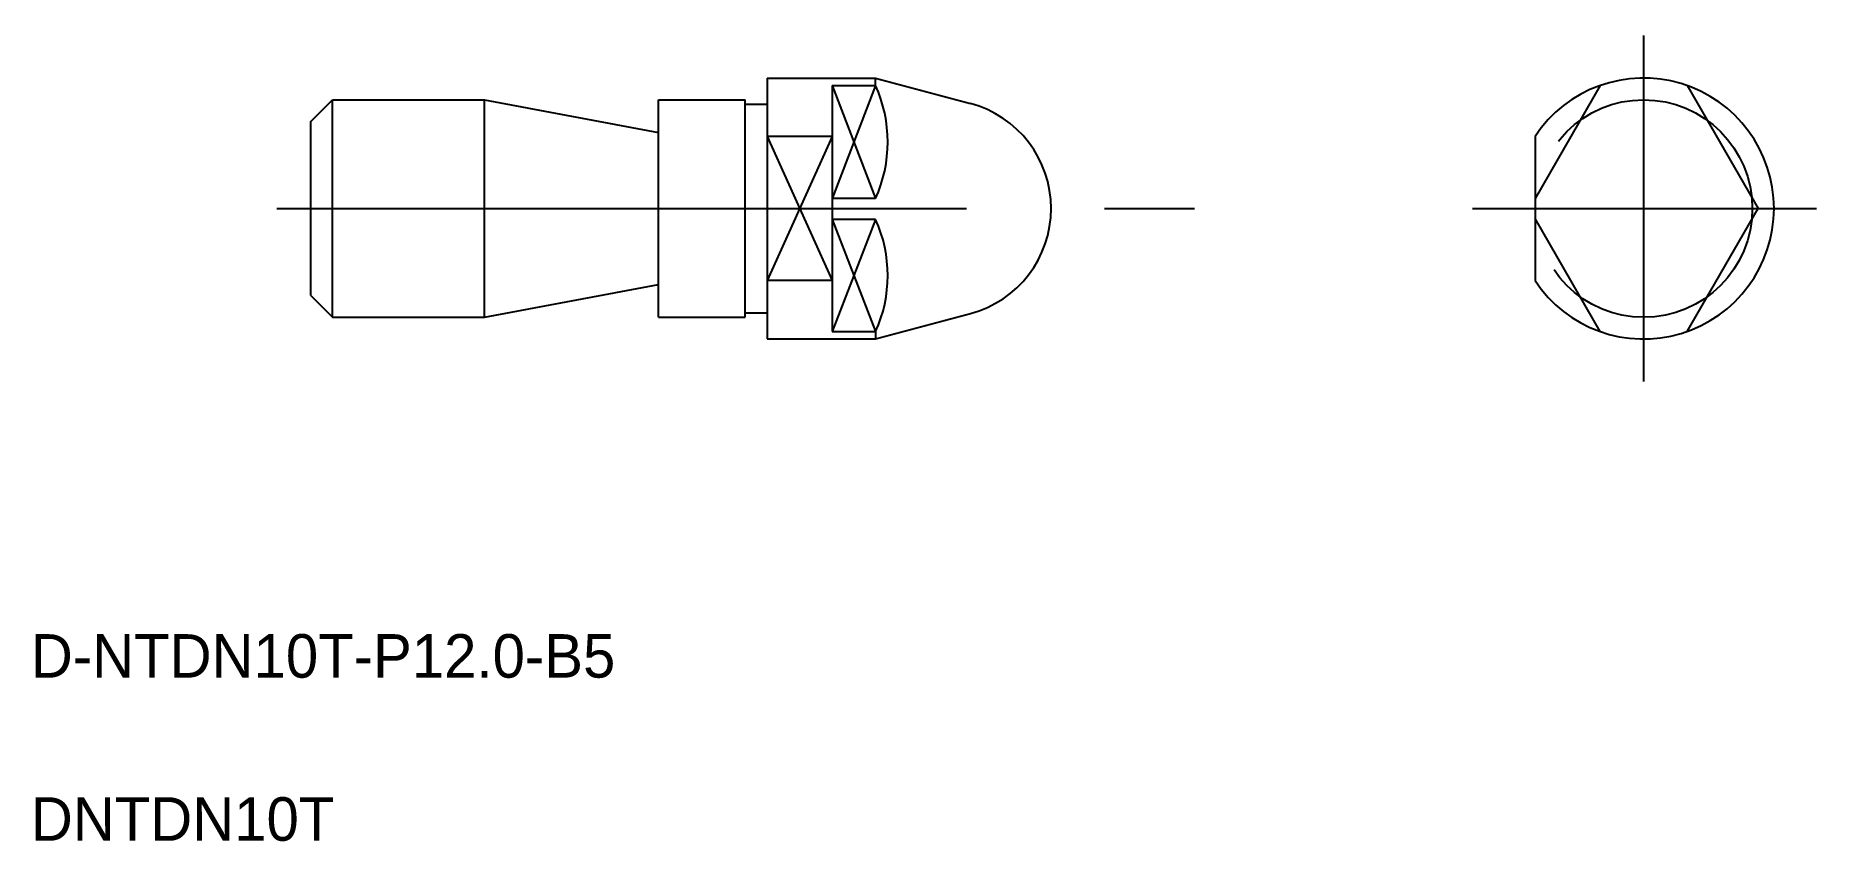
# Model space of a CAD drawing. Extents: x 24.9 to 106.8, y 31.7 to 68.7.
import ezdxf

# ---------------------------------------------------------------- set-up
doc = ezdxf.new("R2010")
doc.units = 0
doc.linetypes.add('CENTER', pattern=[50.8, 31.75, -6.35, 6.35, -6.35])
doc.linetypes.add('DASHED', pattern=[19.05, 12.7, -6.35])
doc.layers.get('0').update_dxf_attribs({"linetype": 'CONTINUOUS'})
doc.layers.add('CENTER', color=1, linetype='CENTER')

msp = doc.modelspace()

# ---------------------------------------------------------------- linework, layer by layer
at = {"color": 7, "linetype": 'CONTINUOUS'}
for p, q in [((58.554, 66.793), (63.554, 66.793)), ((58.554, 66.793), (58.554, 54.793)), ((61.554, 66.449), (63.554, 66.449)), ((61.554, 66.449), (61.554, 55.136)), ((63.554, 66.449), (63.554, 66.793)), ((63.554, 66.793), (67.922, 65.622)), ((96.9, 66.449), (93.9, 61.253)), ((100.9, 66.449), (104.166, 60.793)), ((37.554, 64.793), (38.554, 65.793)), ((38.554, 65.793), (45.554, 65.793)), ((38.554, 55.793), (38.554, 65.793)), ((45.554, 55.793), (45.554, 65.793)), ((45.554, 65.793), (53.554, 64.293)), ((53.554, 55.793), (53.554, 65.793)), ((53.554, 65.793), (57.554, 65.793)), ((57.554, 55.793), (57.554, 65.793)), ((57.554, 65.593), (58.554, 65.593)), ((37.554, 56.793), (37.554, 64.793)), ((61.554, 64.109), (58.554, 64.109)), ((93.9, 64.109), (93.9, 57.476)), ((63.554, 61.253), (61.554, 61.253)), ((100.9, 55.136), (104.166, 60.793)), ((63.554, 60.288), (61.554, 60.288)), ((96.9, 55.136), (93.9, 60.332)), ((61.554, 57.476), (58.554, 57.476)), ((37.554, 56.793), (38.554, 55.793)), ((45.554, 55.793), (53.554, 57.293)), ((38.554, 55.793), (45.554, 55.793)), ((53.554, 55.793), (57.554, 55.793)), ((57.554, 55.993), (58.554, 55.993)), ((63.554, 54.793), (67.922, 55.963)), ((61.554, 55.136), (63.554, 55.136)), ((63.554, 55.136), (63.554, 54.793)), ((58.554, 54.793), (63.554, 54.793))]:
    msp.add_line(p, q, dxfattribs=at)
at = {"color": 3}
for p, q in [((61.554, 66.449), (63.554, 61.253)), ((63.554, 66.449), (61.554, 61.253)), ((61.554, 60.288), (63.554, 55.136)), ((63.554, 60.288), (61.554, 55.136))]:
    msp.add_line(p, q, dxfattribs=at)
at = {"color": 3, "linetype": 'CONTINUOUS'}
for p, q in [((58.554, 64.109), (61.554, 57.476)), ((61.554, 64.109), (58.554, 57.476))]:
    msp.add_line(p, q, dxfattribs=at)
at = {"color": 3, "linetype": 'DASHED'}
msp.add_circle((98.9, 60.793), 5, dxfattribs=at)
at = {"color": 7, "linetype": 'CONTINUOUS'}
for centre, radius, start, end in [((57.759, 63.851), 6.35, 335.85051, 24.14951), ((98.9, 60.793), 6, 213.55731, 146.44269), ((66.628, 60.793), 5, 284.99998, 74.99999), ((57.873, 57.712), 6.238, 335.60943, 24.39055)]:
    msp.add_arc(centre, radius, start, end, dxfattribs=at)
at = {"layer": 'CENTER', "color": 1, "linetype": 'CENTER'}
for p, q in [((98.9, 68.742), (98.9, 52.843)), ((35.992, 60.793), (78.231, 60.793)), ((91.023, 60.793), (106.849, 60.793))]:
    msp.add_line(p, q, dxfattribs=at)

# ---------------------------------------------------------------- texts
at = {"color": 7, "linetype": 'CONTINUOUS'}
for s, p in [('D-NTDN10T-P12.0-B5', (24.674, 39.22)), ('DNTDN10T', (24.674, 31.72))]:
    msp.add_text(s, height=2, dxfattribs=at).set_placement(p)

doc.saveas('drawing.dxf')
